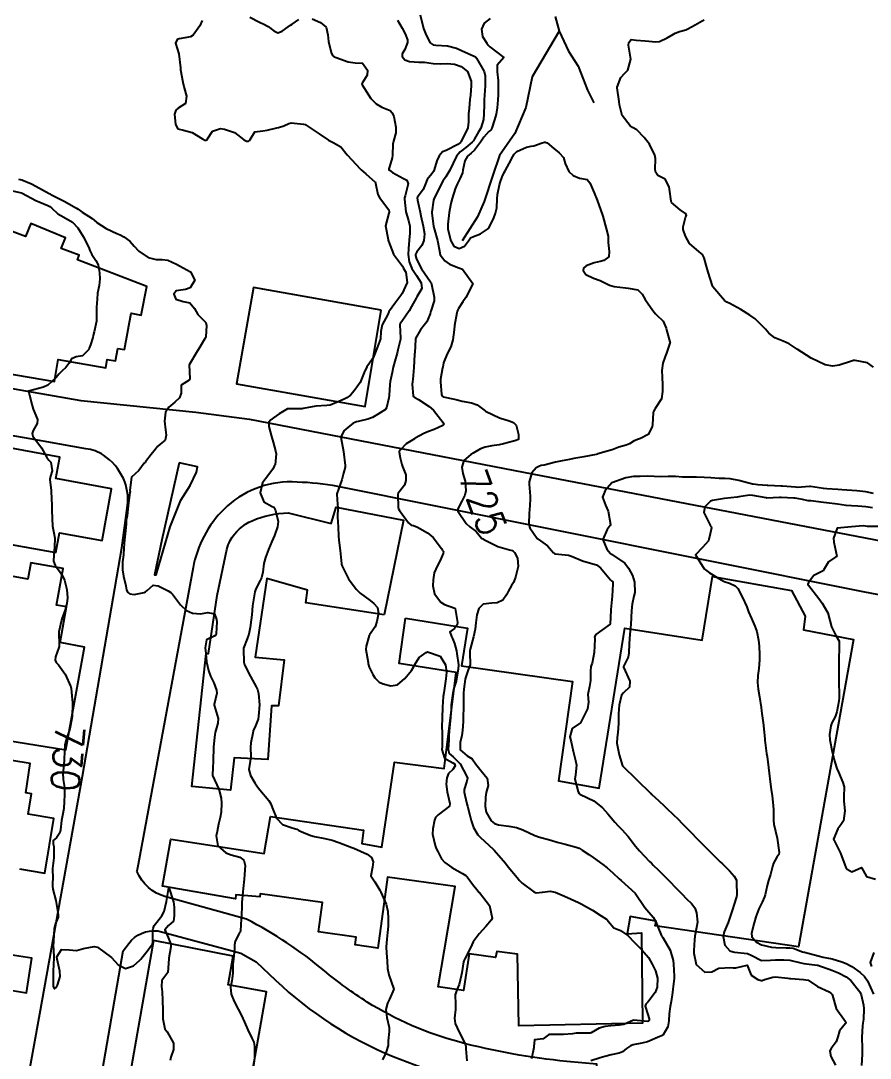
# Model space of a CAD drawing. Header units: metres. Extents: x 307586 to 320046, y 7427249 to 7434250.
# Drawn here: x 311264.2 to 311384.5, y 7432142.7 to 7432289.6 of the extents above; entities that cross this region are included whole.
import ezdxf
from ezdxf.enums import TextEntityAlignment as Align

# ---------------------------------------------------------------- set-up
doc = ezdxf.new("R2010")
doc.units = ezdxf.units.M
doc.header["$MEASUREMENT"] = 0
for name, color, linetype in [('Area Verde e Lazer', 45, 'Continuous'), ('Cotas', 45, 'Continuous'), ('Curvas de Nivel 1m', 11, 'Continuous'), ('Curvas de Nivel 5m', 15, 'Continuous'), ('Edificações', 30, 'Continuous'), ('Hidrografia', 140, 'Continuous'), ('Vias Primárias', 230, 'Continuous'), ('Vias Secundárias', 230, 'Continuous')]:
    doc.layers.add(name, color=color, linetype=linetype)
doc.styles.add('Style-STANDARD', font='STANDARD.shx')

msp = doc.modelspace()

# ---------------------------------------------------------------- linework, layer by layer
at = {"layer": 'Area Verde e Lazer'}
msp.add_lwpolyline([(311315.25, 7432248.62), (311297.19, 7432251.79), (311294.81, 7432238.16), (311313.02, 7432234.97)], close=True, dxfattribs=at)
at = {"layer": 'Curvas de Nivel 1m', "flags": 128}
for points, elevation in [([(311289.92, 7432289.62), (311289.6, 7432288.86), (311288.66, 7432287.51), (311288.26, 7432287.27), (311286.65, 7432287.02), (311286.39, 7432286.89), (311286.14, 7432286.39), (311286.63, 7432284.89), (311286.84, 7432282.89), (311286.87, 7432282.61), (311287.18, 7432280.88), (311287.39, 7432280.06), (311287.71, 7432278.88), (311287.57, 7432277.85), (311286.54, 7432277.18), (311286.19, 7432276.9), (311285.99, 7432276.36), (311286.13, 7432274.9), (311286.5, 7432274.25), (311287.3, 7432274.08), (311288.5, 7432273.74), (311289.96, 7432272.85), (311290.29, 7432272.65), (311290.48, 7432272.65), (311290.6, 7432272.72), (311290.7, 7432272.84), (311291.39, 7432273.94), (311292.51, 7432274.31), (311293.07, 7432274.24), (311294.5, 7432273.73), (311295.78, 7432272.78), (311296.21, 7432272.5), (311296.48, 7432272.53), (311296.62, 7432272.63), (311296.71, 7432272.77), (311297.4, 7432273.86), (311298.5, 7432273.99), (311299.15, 7432274.09), (311300.51, 7432274.43), (311300.75, 7432274.47), (311301.48, 7432274.71), (311302.2, 7432275.02), (311302.52, 7432275.1), (311304.28, 7432274.92), (311304.52, 7432274.9), (311304.64, 7432274.8), (311304.79, 7432274.68), (311306.5, 7432273.54), (311307.79, 7432272.64), (311308.48, 7432272.31), (311309.58, 7432271.72), (311310.46, 7432270.6), (311312.32, 7432268.58), (311312.43, 7432268.46), (311313.12, 7432267.88), (311314.41, 7432266.73), (311314.46, 7432266.61), (311314.47, 7432266.56), (311314.81, 7432264.97), (311315.04, 7432264.55), (311316.37, 7432262.82), (311316.42, 7432262.53), (311316.41, 7432262.48), (311316.36, 7432262.35), (311315.89, 7432260.54), (311316.24, 7432258.61), (311316.27, 7432258.53), (311316.28, 7432258.49), (311316.31, 7432258.37), (311317.02, 7432256.52), (311318.28, 7432254.85), (311318.39, 7432254.62), (311318.45, 7432254.51), (311318.77, 7432253.99), (311318.95, 7432252.5), (311318.23, 7432250.97), (311318.04, 7432250.7), (311317.9, 7432250.51), (311317.18, 7432249.55), (311316.46, 7432248.53), (311316.37, 7432248.35), (311316.19, 7432247.99), (311315.4, 7432246.54), (311315.21, 7432245.59), (311315.17, 7432244.54), (311314.91, 7432243.78), (311314.44, 7432242.56), (311314.12, 7432241.84), (311313.6, 7432241.08), (311313.26, 7432240.57), (311312.87, 7432239.8), (311312.39, 7432238.58), (311312.29, 7432238.36), (311312.07, 7432238.05), (311311.44, 7432237.2), (311310.93, 7432236.59), (311310.43, 7432236.21), (311310.05, 7432236.02), (311308.95, 7432235.53), (311308.04, 7432235.16), (311307.58, 7432235.09), (311306.04, 7432235), (311304.21, 7432234.68), (311304.07, 7432234.64), (311304.03, 7432234.64), (311302.1, 7432234.64), (311302.03, 7432234.62), (311300.82, 7432233.91), (311300.01, 7432233.36), (311299.64, 7432233.09), (311299.37, 7432232.73), (311299.38, 7432232.12), (311299.75, 7432230.72), (311299.97, 7432229.9), (311300.32, 7432228.72), (311300.4, 7432228.26), (311300.24, 7432226.72), (311300.14, 7432226.51), (311299.93, 7432226.09), (311298.89, 7432224.74), (311298.46, 7432224.19), (311298.12, 7432222.75), (311298.64, 7432221.5), (311299.86, 7432220.82), (311300.07, 7432220.72), (311300.31, 7432220.26), (311300.67, 7432218.71), (311300.61, 7432217.92), (311300.17, 7432216.72), (311299.8, 7432215.88), (311299.34, 7432214.73), (311298.91, 7432213.6), (311298.67, 7432212.74), (311298.52, 7432211.51), (311298.33, 7432210.74), (311298.14, 7432210.34), (311297.73, 7432209.56), (311297.46, 7432209.01), (311297.38, 7432208.75), (311297.14, 7432207.31), (311297.07, 7432206.76), (311296.95, 7432205.49), (311296.88, 7432204.76), (311296.74, 7432203.68), (311296.54, 7432202.76), (311296.31, 7432202.09), (311295.8, 7432200.77), (311295.78, 7432200.61), (311295.84, 7432198.77), (311295.94, 7432198.41), (311296.79, 7432196.76), (311297.56, 7432195.28), (311297.74, 7432194.93), (311297.82, 7432194.75), (311297.92, 7432194.37), (311298.06, 7432192.74), (311297.92, 7432191.15), (311297.85, 7432190.74), (311297.78, 7432190.47), (311297.49, 7432189.8), (311297.17, 7432189.06), (311297.09, 7432188.75), (311296.83, 7432187.39), (311296.78, 7432186.76), (311296.82, 7432185.38), (311296.73, 7432184.76), (311296.55, 7432183.62), (311296.77, 7432182.76), (311297.39, 7432181.71), (311297.78, 7432181.14), (311298.07, 7432180.74), (311299.36, 7432179.22), (311299.67, 7432178.72), (311299.86, 7432178.2), (311300.46, 7432176.71), (311301.32, 7432175.82), (311302.66, 7432175.35), (311303.32, 7432175.13), (311303.62, 7432174.98), (311304.27, 7432174.67), (311305.31, 7432174.27), (311305.83, 7432174.12), (311307.3, 7432173.84), (311308.31, 7432173.6), (311309.29, 7432173.28), (311311.11, 7432172.58), (311311.28, 7432172.5), (311311.41, 7432172.45), (311313.27, 7432171.63), (311313.88, 7432171.16), (311314.12, 7432170.55), (311314.02, 7432169.78), (311313.81, 7432168.55), (311314.36, 7432167.68), (311315.07, 7432166.53), (311315.11, 7432166.43), (311315.21, 7432166.24), (311315.98, 7432164.52), (311316.2, 7432163.5), (311316.28, 7432162.52), (311316.24, 7432161.43), (311316.15, 7432160.52), (311316.05, 7432159.6), (311315.98, 7432158.52), (311316.03, 7432157.6), (311316.11, 7432156.52), (311316.18, 7432155.42), (311316.36, 7432154.52), (311317.04, 7432152.51), (311316.46, 7432151.09), (311316.17, 7432150.52), (311315.92, 7432149.61), (311316.09, 7432148.52), (311316.39, 7432147.1), (311316.38, 7432146.52), (311316.26, 7432145.22), (311316.25, 7432144.52), (311315.95, 7432143.51), (311315.44, 7432142.52)], 728), ([(311296.69, 7432290.05), (311298.06, 7432289.38), (311298.68, 7432289.06), (311299.27, 7432288.74), (311300.08, 7432288.15), (311300.66, 7432287.87), (311301.27, 7432288.11), (311302.11, 7432288.71), (311302.45, 7432288.93), (311302.68, 7432289.09), (311303.63, 7432289.75)], 727), ([(311305.52, 7432289.84), (311306.68, 7432289.3), (311307.47, 7432288.64), (311307.73, 7432287.57), (311307.81, 7432286.64), (311308.18, 7432285.09), (311308.38, 7432284.63), (311308.63, 7432284.45), (311308.91, 7432284.35), (311310.62, 7432283.73), (311311.6, 7432283.61), (311312.62, 7432283.54), (311313.35, 7432282.57), (311313.29, 7432281.87), (311312.58, 7432280.74), (311312.52, 7432280.64), (311312.53, 7432280.58), (311312.58, 7432280.48), (311313.79, 7432278.57), (311314.55, 7432277.81), (311315.34, 7432277.35), (311316.54, 7432276.84), (311316.84, 7432276.53), (311317.06, 7432275.99), (311317.35, 7432274.52), (311317.33, 7432273.69), (311317.02, 7432272.52), (311316.92, 7432272.08), (311316.85, 7432270.53), (311316.82, 7432270.16), (311316.44, 7432268.89), (311316.35, 7432268.62), (311316.34, 7432268.53), (311316.37, 7432268.47), (311316.43, 7432268.4), (311316.85, 7432268.11), (311318.42, 7432267.23), (311318.92, 7432267), (311319.07, 7432266.5), (311318.67, 7432264.78), (311318.59, 7432264.51), (311318.56, 7432264.33), (311318.76, 7432262.5), (311319.13, 7432261.28), (311319.34, 7432260.5), (311319.32, 7432259.5), (311319.25, 7432258.5), (311319.15, 7432257.34), (311319.09, 7432256.5), (311319.24, 7432255.45), (311319.62, 7432254.49), (311320.26, 7432253.51), (311320.94, 7432252.47), (311321.04, 7432251.67), (311320.34, 7432250.48), (311320.29, 7432250.41), (311320.22, 7432250.3), (311319.56, 7432249.13), (311319.21, 7432248.49), (311318.18, 7432247.02), (311317.96, 7432246.73), (311317.89, 7432246.51), (311318.02, 7432244.64), (311318.01, 7432244.51), (311317.65, 7432243), (311317.53, 7432242.52), (311317.22, 7432241.41), (311316.99, 7432240.52), (311316.82, 7432239.79), (311316.56, 7432238.53), (311316.49, 7432238.1), (311316.39, 7432236.53), (311316.37, 7432236.21), (311316.04, 7432234.77), (311315.88, 7432234.53), (311314.75, 7432233.82), (311314.02, 7432233.43), (311313.39, 7432233.19), (311312.01, 7432232.86), (311311.78, 7432232.81), (311311.31, 7432232.59), (311310.57, 7432232.02), (311309.99, 7432231.51), (311309.54, 7432230.61), (311309.95, 7432228.6), (311310.18, 7432226.6), (311310.16, 7432226.37), (311309.92, 7432225.55), (311309.68, 7432224.6), (311309.24, 7432223.26), (311309, 7432222.61), (311309.03, 7432221.76), (311309.12, 7432220.61), (311309.11, 7432219.34), (311309.13, 7432218.61), (311309.18, 7432217.96), (311309.22, 7432216.61), (311309.27, 7432216.07), (311309.48, 7432214.6), (311309.65, 7432212.72), (311309.67, 7432212.6), (311309.7, 7432212.53), (311309.76, 7432212.37), (311310.64, 7432210.59), (311311.72, 7432209.14), (311312.31, 7432208.57), (311313.7, 7432207.51), (311314.23, 7432207.08), (311314.74, 7432206.54), (311314.89, 7432205.74), (311314.65, 7432204.55), (311314.42, 7432203.79), (311313.64, 7432202.64), (311313.6, 7432202.6), (311313.58, 7432202.56), (311313.13, 7432201.06), (311313.11, 7432200.57), (311313.41, 7432198.75), (311313.45, 7432198.56), (311313.59, 7432198.06), (311314.07, 7432197.04), (311314.39, 7432196.55), (311314.98, 7432195.95), (311315.56, 7432195.7), (311316.62, 7432195.46), (311317.56, 7432195.6), (311318.61, 7432196.49), (311319.58, 7432197.62), (311319.9, 7432198.17), (311320.02, 7432198.48), (311320.63, 7432199.45), (311321.62, 7432200.17), (311321.85, 7432200.23), (311323.61, 7432199.63), (311324.37, 7432198.43), (311324.52, 7432197.37), (311324.44, 7432196.43), (311324.25, 7432195.12), (311324.12, 7432194.43), (311324.05, 7432193.93), (311323.94, 7432192.43), (311323.92, 7432190.84), (311323.89, 7432190.43), (311323.88, 7432190.05), (311323.89, 7432188.43), (311323.89, 7432186.87), (311323.88, 7432186.43), (311324.24, 7432185.22), (311325.43, 7432184.56), (311325.63, 7432184.41), (311325.74, 7432184.1), (311325.42, 7432183.62), (311324.8, 7432183.03), (311324.57, 7432182.42), (311324.48, 7432181.51), (311324.63, 7432180.42), (311325.01, 7432178.77), (311324.94, 7432178.42), (311323.34, 7432177.2), (311322.96, 7432176.82), (311322.82, 7432176.45), (311322.59, 7432175.18), (311322.55, 7432174.45), (311322.91, 7432172.82), (311323.06, 7432172.44), (311323.28, 7432171.98), (311323.81, 7432170.97), (311324.27, 7432170.42), (311325.25, 7432169.71), (311326.78, 7432168.86), (311327.24, 7432168.61), (311327.46, 7432168.39), (311328.21, 7432167.36), (311329, 7432166.36), (311329.11, 7432166.26), (311329.21, 7432166.17), (311330.61, 7432164.35), (311330.97, 7432162.54), (311330.88, 7432162.34), (311330.1, 7432161.4), (311329.14, 7432160.36), (311328.3, 7432159.19), (311327.9, 7432158.38), (311327.1, 7432156.81), (311326.96, 7432156.52), (311326.93, 7432156.39), (311326.67, 7432154.8), (311326.61, 7432154.39), (311326.3, 7432153.15), (311325.97, 7432152.4), (311325.75, 7432151.69), (311325.78, 7432150.4), (311325.8, 7432149.62), (311325.63, 7432148.4), (311325.74, 7432147.65), (311326.32, 7432146.4), (311326.96, 7432145.15), (311327.19, 7432144.62), (311327.25, 7432144.39), (311327.27, 7432144.06), (311327.41, 7432142.38)], 727), ([(311317.56, 7432289.65), (311318.25, 7432288.51), (311318.67, 7432287.73), (311318.99, 7432286.84), (311318.99, 7432286.5), (311318.64, 7432285.5), (311318.26, 7432284.89), (311318.24, 7432284.51), (311318.63, 7432284.05), (311319.3, 7432283.82), (311320.62, 7432283.72), (311321.42, 7432283.68), (311322.62, 7432283.52), (311323.62, 7432283.45), (311324.62, 7432283.5), (311325.63, 7432283.41), (311326.61, 7432283.07), (311327.51, 7432282.4), (311327.99, 7432281), (311328.02, 7432280.4), (311327.92, 7432279.04), (311327.83, 7432278.4), (311327.73, 7432277.21), (311327.63, 7432276.4), (311327.64, 7432275.28), (311327.55, 7432274.4), (311327.21, 7432273.69), (311326.55, 7432272.41), (311326.52, 7432272.37), (311326.48, 7432272.34), (311326.11, 7432272.05), (311324.47, 7432271.18), (311323.93, 7432270.99), (311323.49, 7432270.45), (311323.17, 7432269.74), (311322.78, 7432268.46), (311322.67, 7432268.22), (311322.43, 7432267.91), (311321.79, 7432267.1), (311321.55, 7432266.47), (311321.2, 7432265.68), (311320.39, 7432264.61), (311320.35, 7432264.48), (311320.39, 7432264.15), (311320.77, 7432262.48), (311320.89, 7432261.94), (311321.22, 7432260.47), (311321.39, 7432259.41), (311321.33, 7432258.47), (311321.01, 7432257.77), (311320.3, 7432256.85), (311320.13, 7432256.48), (311320.14, 7432256.33), (311320.29, 7432255.81), (311320.96, 7432254.47), (311322.24, 7432252.6), (311322.34, 7432252.46), (311322.4, 7432252.3), (311322.78, 7432250.45), (311322.75, 7432249.92), (311322.28, 7432248.46), (311322.26, 7432248.39), (311322.19, 7432248.08), (311321.71, 7432246.93), (311321.35, 7432246.47), (311320.82, 7432245.82), (311320.15, 7432244.61), (311320.14, 7432244.48), (311320.03, 7432242.57), (311320.01, 7432242.48), (311319.98, 7432242.34), (311319.91, 7432240.48), (311319.75, 7432238.81), (311319.69, 7432238.49), (311319.66, 7432238.08), (311319.8, 7432236.48), (311319.91, 7432236.34), (311320.05, 7432236.25), (311320.57, 7432235.95), (311322.04, 7432234.98), (311322.68, 7432234.45), (311324.01, 7432232.73), (311324.13, 7432232.44), (311324, 7432232.3), (311322.75, 7432231.7), (311321.99, 7432231.41), (311321.33, 7432231.13), (311320.08, 7432230.48), (311320.02, 7432230.44), (311319.98, 7432230.41), (311318.8, 7432229.67), (311317.96, 7432228.78), (311317.84, 7432228.62), (311317.81, 7432228.51), (311317.94, 7432227.7), (311318.19, 7432226.76), (311318.3, 7432226.5), (311318.75, 7432225.32), (311318.77, 7432224.5), (311318.56, 7432223.84), (311317.89, 7432222.99), (311317.68, 7432222.72), (311317.63, 7432222.51), (311317.69, 7432220.68), (311317.72, 7432220.51), (311317.86, 7432220.25), (311319.16, 7432218.49), (311319.51, 7432218.16), (311319.83, 7432218.11), (311320.39, 7432217.91), (311321.82, 7432217.08), (311322.62, 7432216.45), (311323.8, 7432214.86), (311323.97, 7432214.61), (311324.07, 7432214.44), (311324.06, 7432214.17), (311323.78, 7432213.52), (311323.43, 7432212.78), (311323.24, 7432212.45), (311322.77, 7432211.43), (311322.63, 7432210.45), (311322.6, 7432209.59), (311322.8, 7432208.45), (311323.7, 7432207.29), (311324.23, 7432206.96), (311325.69, 7432206.45), (311325.72, 7432206.41), (311325.73, 7432206.37), (311326.06, 7432204.41), (311326.02, 7432204.05), (311325.66, 7432203.57), (311325.01, 7432203.06), (311325.22, 7432202.42), (311325.36, 7432202.13), (311325.63, 7432201.45), (311325.92, 7432200.41), (311326, 7432200.03), (311326.22, 7432198.4), (311326.19, 7432197.8), (311325.93, 7432196.41), (311325.87, 7432196.11), (311325.56, 7432195.09), (311325.4, 7432194.41), (311325.19, 7432192.75), (311325.17, 7432192.42), (311325.16, 7432192.05), (311325.05, 7432190.42), (311324.9, 7432189), (311324.87, 7432188.42), (311324.85, 7432187.8), (311324.73, 7432186.42), (311324.88, 7432185.85), (311325.44, 7432185.39), (311326.44, 7432184.4), (311327.41, 7432182.63), (311327.48, 7432182.39), (311327.4, 7432181.95), (311327.02, 7432180.76), (311327.03, 7432180.39), (311327.36, 7432178.93), (311327.5, 7432178.39), (311327.88, 7432176.93), (311328, 7432176.38), (311328.32, 7432175.37), (311328.96, 7432174.37), (311329.31, 7432173.99), (311331.14, 7432172.34), (311331.28, 7432172.2), (311332.85, 7432170.32), (311333.26, 7432169.84), (311334.5, 7432168.3), (311334.83, 7432167.9), (311335.23, 7432167.51), (311336.89, 7432166.27), (311337.21, 7432166.14), (311338.11, 7432166.26), (311339.21, 7432166.38), (311339.89, 7432166.23), (311341.21, 7432165.67), (311342.16, 7432165.25), (311343.2, 7432164.79), (311343.6, 7432164.59), (311344.32, 7432164.18), (311345.19, 7432163.68), (311346.43, 7432162.9), (311347.17, 7432162.4), (311347.3, 7432162.29), (311347.4, 7432162.15), (311348.19, 7432161.17), (311349.15, 7432160.79), (311350.21, 7432160.11), (311351.13, 7432159.13), (311352.17, 7432158.09), (311353.11, 7432156.97), (311353.64, 7432156.07), (311354.12, 7432155.1), (311354.39, 7432154.06), (311354.33, 7432152.79), (311354.07, 7432152.06), (311353.03, 7432150.66), (311352.73, 7432150.38), (311352.66, 7432150.08), (311353.01, 7432148.91), (311353.22, 7432148.3), (311353.21, 7432148.08), (311353.12, 7432147.96), (311353, 7432147.91), (311351, 7432148.1), (311349.6, 7432147.51), (311348.99, 7432147.4), (311347.8, 7432147.33), (311346.99, 7432147.23), (311346.14, 7432147.01), (311344.98, 7432146.33), (311344.86, 7432146.29), (311342.97, 7432146.3), (311342.89, 7432146.29), (311342.34, 7432146.21), (311341.1, 7432146.09), (311340.97, 7432146.08), (311339.12, 7432146.09), (311338.97, 7432146.04), (311338.2, 7432145.49), (311336.96, 7432145.33), (311336.88, 7432144.34), (311336.87, 7432144.27), (311336.57, 7432142.64)], 726), ([(311330.7, 7432289.89), (311329.83, 7432289.23), (311329.46, 7432288.38), (311329.63, 7432287.35), (311330.21, 7432286.37), (311330.41, 7432286.12), (311330.65, 7432285.87), (311332.63, 7432284.34), (311331.68, 7432283.29), (311331.7, 7432282.35), (311331.82, 7432281.12), (311331.83, 7432280.35), (311331.82, 7432279.09), (311331.77, 7432278.35), (311331.67, 7432277.22), (311331.55, 7432276.35), (311331.33, 7432275.55), (311330.93, 7432274.36), (311330.77, 7432274.09), (311330.51, 7432273.87), (311329.78, 7432273.09), (311329.31, 7432272.38), (311328.47, 7432271.26), (311328.03, 7432270.84), (311327.51, 7432270.4), (311327.11, 7432269.75), (311326.85, 7432268.41), (311326.78, 7432268.05), (311326.42, 7432267.18), (311326.03, 7432266.42), (311325.75, 7432265.76), (311325.3, 7432264.43), (311325.11, 7432263.7), (311324.88, 7432262.43), (311324.7, 7432260.78), (311324.69, 7432260.43), (311324.72, 7432260.05), (311325.14, 7432258.43), (311325.56, 7432257.68), (311326.3, 7432257.35), (311327.06, 7432257.64), (311327.61, 7432258.4), (311327.9, 7432258.82), (311328.32, 7432259.02), (311329.31, 7432259.4), (311330.34, 7432260.08), (311330.49, 7432260.21), (311330.58, 7432260.36), (311331.17, 7432261.54), (311331.47, 7432262.35), (311331.63, 7432263.1), (311331.71, 7432264.35), (311331.75, 7432264.99), (311332.02, 7432266.34), (311332.11, 7432266.65), (311332.42, 7432267.48), (311332.69, 7432268.08), (311332.82, 7432268.34), (311333.41, 7432269.37), (311333.91, 7432270.33), (311334.11, 7432270.68), (311334.47, 7432271.05), (311335.86, 7432271.68), (311336.48, 7432271.81), (311336.9, 7432271.86), (311338.05, 7432272.27), (311338.37, 7432272.38), (311338.48, 7432272.38), (311338.77, 7432272.27), (311339.71, 7432271.49), (311340.47, 7432270.87), (311341.1, 7432270.23), (311341.33, 7432269.35), (311341.84, 7432268.23), (311342.43, 7432267.64), (311343.35, 7432267.28), (311344.42, 7432267.11), (311344.83, 7432266.61), (311345.01, 7432266.19), (311345.43, 7432265.21), (311345.86, 7432264.18), (311346.37, 7432262.72), (311346.55, 7432262.17), (311346.63, 7432261.89), (311347.14, 7432260.16), (311347.4, 7432259.08), (311347.41, 7432258.16), (311347.55, 7432256.91), (311347.48, 7432256.16), (311346.81, 7432255.64), (311346.29, 7432255.49), (311345.42, 7432255.32), (311344.28, 7432254.9), (311343.92, 7432254.56), (311343.88, 7432254.2), (311344.26, 7432253.64), (311345.31, 7432253.14), (311346.25, 7432252.81), (311347.6, 7432252.16), (311348.24, 7432251.97), (311349.87, 7432251.77), (311350.24, 7432251.74), (311351.6, 7432251.47), (311352.23, 7432250.85), (311352.66, 7432250.1), (311353.74, 7432248.54), (311354.12, 7432248.08), (311354.19, 7432248.01), (311355.18, 7432247.06), (311355.62, 7432246.06), (311355.72, 7432245.61), (311356.15, 7432244.14), (311356.18, 7432244.05), (311356.18, 7432244.02), (311356.15, 7432243.93), (311355.64, 7432242.54), (311355.46, 7432242.06), (311355.14, 7432241.09), (311355, 7432240.07), (311355.05, 7432239.1), (311355.08, 7432238.06), (311355.09, 7432237.1), (311354.97, 7432236.07), (311354.04, 7432234.7), (311353.83, 7432234.28), (311353.79, 7432234.08), (311353.69, 7432232.4), (311353.65, 7432232.08), (311353.05, 7432231.03), (311351.99, 7432230.45), (311351.72, 7432230.37), (311351.08, 7432230.11), (311350.4, 7432229.69), (311349.97, 7432229.51), (311348.9, 7432229.21), (311347.96, 7432228.85), (311347.44, 7432228.68), (311345.95, 7432228.26), (311345.89, 7432228.23), (311345.69, 7432228.17), (311343.95, 7432227.86), (311342.56, 7432227.6), (311341.95, 7432227.49), (311340.87, 7432227.3), (311339.94, 7432227.08), (311338.35, 7432226.68), (311337.94, 7432226.6), (311337.68, 7432226.53), (311337.22, 7432226.28), (311336.62, 7432225.59), (311336.21, 7432224.29), (311336.2, 7432223.99), (311336.36, 7432222.29), (311336.38, 7432221.79), (311336.29, 7432220.29), (311336.24, 7432219.9), (311336.18, 7432218.29), (311336.31, 7432217.81), (311337.34, 7432216.27), (311337.81, 7432215.96), (311338.8, 7432215.25), (311339.68, 7432214.24), (311339.79, 7432214.17), (311339.89, 7432214.14), (311341.79, 7432213.93), (311342.21, 7432213.79), (311343.78, 7432213.12), (311345.23, 7432212.72), (311345.77, 7432212.54), (311346.31, 7432212.16), (311347.75, 7432210.43), (311347.89, 7432210.3), (311348.05, 7432210.15), (311348.07, 7432209.81), (311347.97, 7432208.15), (311347.79, 7432206.24), (311347.78, 7432206.15), (311347.67, 7432204.15), (311346.49, 7432203.33), (311345.65, 7432202.71), (311345.45, 7432202.37), (311345.5, 7432202.17), (311345.52, 7432202.05), (311345.41, 7432200.17), (311345.12, 7432198.66), (311344.96, 7432198.18), (311344.91, 7432197.5), (311344.92, 7432196.18), (311344.74, 7432195.36), (311344.53, 7432194.19), (311344.61, 7432193.11), (311344.48, 7432192.19), (311343.5, 7432190.2), (311342.31, 7432189.39), (311342, 7432188.21), (311342.16, 7432187.52), (311342.45, 7432186.21), (311342.76, 7432184.89), (311342.9, 7432184.21), (311342.77, 7432182.85), (311342.68, 7432182.21), (311343.15, 7432180.44), (311343.28, 7432180.2), (311343.38, 7432180.13), (311343.5, 7432180.08), (311345.37, 7432179.14), (311346.58, 7432178.16), (311347.35, 7432177.33), (311348.33, 7432176.13), (311348.81, 7432175.61), (311349.32, 7432175.11), (311350.24, 7432174.11), (311351.29, 7432172.74), (311351.84, 7432172.09), (311353.27, 7432170.58), (311353.52, 7432170.33), (311353.77, 7432170.07), (311354.53, 7432169.34), (311355.25, 7432168.63), (311355.83, 7432168.04), (311357.22, 7432166.63), (311357.81, 7432166.02), (311358.51, 7432165.31), (311359.2, 7432164.61), (311359.65, 7432164), (311359.89, 7432163.29), (311360.06, 7432161.99), (311359.9, 7432161.25), (311359.65, 7432159.99), (311359.63, 7432159.51), (311359.54, 7432158), (311359.52, 7432157.6), (311359.85, 7432155.99), (311361.08, 7432154.93), (311362.08, 7432154.98), (311363.09, 7432155.47), (311364.74, 7432155.59), (311365.09, 7432155.54), (311365.47, 7432155.54), (311367.09, 7432155.91), (311367.67, 7432154.49), (311368.59, 7432153.89), (311369.07, 7432153.73), (311369.22, 7432153.73), (311369.54, 7432153.88), (311370.72, 7432154.22), (311371.08, 7432154.26), (311372.86, 7432154.06), (311373.07, 7432154.03), (311373.25, 7432154.01), (311375.07, 7432153.87), (311375.72, 7432153.8), (311377.06, 7432152.87), (311378.67, 7432152.15), (311379.04, 7432151.83), (311379.11, 7432151.76), (311379.18, 7432151.62), (311379.69, 7432149.75), (311381.01, 7432147.95), (311381.05, 7432147.74), (311381.05, 7432147.69), (311381, 7432147.63), (311380.14, 7432146.6), (311379.9, 7432145.75), (311379.68, 7432145.04), (311378.96, 7432144.1), (311378.76, 7432143.76), (311378.94, 7432142.97), (311379.6, 7432141.75)], 724), ([(311384.96, 7432240.55), (311384.12, 7432241.17), (311382.37, 7432241.48), (311382.12, 7432241.46), (311381.73, 7432241.36), (311380.11, 7432240.81), (311379.22, 7432240.67), (311378.11, 7432240.85), (311376.12, 7432241.81), (311374.14, 7432243.1), (311373.02, 7432243.85), (311372.16, 7432244.24), (311370.98, 7432244.69), (311370.17, 7432245.33), (311369.67, 7432245.9), (311368.19, 7432247.37), (311367.48, 7432247.92), (311366.2, 7432248.68), (311364.64, 7432249.53), (311364.22, 7432249.74), (311363.88, 7432249.96), (311362.24, 7432251.89), (311362.21, 7432251.95), (311362.2, 7432251.98), (311362.15, 7432252.07), (311361.56, 7432253.99), (311361.26, 7432254.97), (311360.99, 7432256), (311360.77, 7432256.48), (311360.3, 7432256.85), (311358.92, 7432258.02), (311358.33, 7432259.06), (311358.04, 7432260.03), (311358, 7432260.38), (311358.36, 7432261.71), (311358.46, 7432261.93), (311358.48, 7432262.03), (311358.37, 7432262.28), (311357.59, 7432262.82), (311356.39, 7432263.84), (311356.3, 7432264.05), (311356.09, 7432265.74), (311356.04, 7432266.06), (311355.49, 7432267.13), (311354.43, 7432267.64), (311354.13, 7432268.08), (311354.07, 7432268.45), (311354.09, 7432270.08), (311354, 7432270.55), (311353.26, 7432272.09), (311352.5, 7432273.05), (311351.44, 7432274.12), (311350.86, 7432274.47), (311350.52, 7432274.7), (311349.39, 7432276.14), (311349.02, 7432277.67), (311348.98, 7432278.15), (311348.66, 7432280.07), (311348.66, 7432280.15), (311349.2, 7432281.54), (311349.78, 7432282.14), (311350.18, 7432282.56), (311350.63, 7432284.13), (311350.3, 7432286.13), (311350.31, 7432286.48), (311350.66, 7432286.89), (311351.36, 7432286.82), (311352.66, 7432286.73), (311354.15, 7432286.59), (311354.66, 7432286.64), (311355.76, 7432287.16), (311356.67, 7432287.67), (311356.91, 7432287.81), (311357.5, 7432288.04), (311358.41, 7432288.3), (311358.68, 7432288.4), (311359.71, 7432288.99), (311360.7, 7432289.55), (311361.01, 7432289.69)], 724), ([(311263.93, 7432267.16), (311264.41, 7432267.03), (311265.76, 7432266.49), (311266.4, 7432266.14), (311268.27, 7432265.11), (311268.39, 7432265.05), (311268.51, 7432264.99), (311270.38, 7432264.04), (311272.12, 7432263.06), (311272.36, 7432262.9), (311272.93, 7432262.48), (311274.35, 7432261.56), (311274.65, 7432261.34), (311275, 7432261.03), (311276.33, 7432260.18), (311277.85, 7432259.47), (311278.32, 7432259.26), (311278.82, 7432258.98), (311279.68, 7432258.35), (311280.3, 7432257.67), (311280.94, 7432256.95), (311282.28, 7432256.06), (311283.42, 7432255.79), (311284.28, 7432255.77), (311285.05, 7432255.68), (311286.28, 7432255.12), (311286.74, 7432254.89), (311288.26, 7432254.05), (311288.91, 7432252.86), (311288.23, 7432251.76), (311287.56, 7432251.54), (311286.23, 7432251.33), (311285.9, 7432250.89), (311286.21, 7432250.17), (311287.25, 7432249.84), (311288.2, 7432249.62), (311288.86, 7432248.86), (311289.33, 7432248), (311290.18, 7432247.14), (311290.45, 7432246.84), (311290.55, 7432246.45), (311290.43, 7432244.84), (311290.37, 7432244.62), (311290.14, 7432244.26), (311289.6, 7432243.38), (311289.28, 7432242.85), (311288.1, 7432240.87), (311288.18, 7432238.87), (311288.07, 7432238.69), (311286.97, 7432237.98), (311286.96, 7432236.88), (311286.71, 7432236.22), (311286.04, 7432235.59), (311285.21, 7432234.9), (311284.74, 7432234.19), (311284.59, 7432232.91), (311284.73, 7432231.65), (311284.83, 7432230.91), (311284.69, 7432230.19), (311283.96, 7432229.63), (311283.59, 7432229.29), (311283.3, 7432228.93), (311282.7, 7432228.17), (311281.93, 7432227.14), (311281.84, 7432227.04), (311281.74, 7432226.94), (311280.97, 7432225.91), (311279.91, 7432224.96), (311279.7, 7432223.14), (311279.72, 7432222.96), (311279.71, 7432222.79), (311279.46, 7432220.97), (311279.3, 7432219.51), (311279.19, 7432218.97), (311279.16, 7432218.31), (311279.05, 7432216.97), (311278.91, 7432216.08), (311278.84, 7432214.97), (311278.77, 7432213.98), (311278.65, 7432212.98), (311278.64, 7432211.87), (311278.79, 7432210.97), (311279.1, 7432209.59), (311279.22, 7432208.97), (311279.39, 7432208.64), (311279.71, 7432208.44), (311280.3, 7432208.36), (311281.71, 7432208.65), (311281.92, 7432208.73), (311282.16, 7432208.94), (311282.97, 7432209.68), (311283.72, 7432209.59), (311285.12, 7432208.9), (311285.48, 7432208.66), (311285.71, 7432208.39), (311286.84, 7432206.88), (311287.69, 7432206.11), (311288.56, 7432205.74), (311289.68, 7432205.64), (311290.71, 7432205.8), (311291.68, 7432205.63), (311291.98, 7432204.82), (311292, 7432204.48), (311291.92, 7432202.82), (311291.85, 7432202.61), (311291.64, 7432202.47), (311290.53, 7432201.94), (311290.35, 7432200.83), (311290.44, 7432200), (311290.53, 7432198.83), (311290.82, 7432197.59), (311291.12, 7432196.82), (311291.56, 7432195.87), (311291.97, 7432194.82), (311291.99, 7432194.38), (311291.62, 7432192.82), (311291.63, 7432192.72), (311292.18, 7432190.81), (311292.14, 7432190.17), (311291.77, 7432188.82), (311291.73, 7432188.56), (311291.54, 7432186.82), (311291.54, 7432186.74), (311291.47, 7432184.82), (311291.47, 7432184.78), (311291.42, 7432183.82), (311291.37, 7432182.86), (311291.37, 7432182.82), (311291.4, 7432182.73), (311292.31, 7432180.81), (311292.63, 7432179.55), (311292.67, 7432178.81), (311292.61, 7432177.54), (311292.48, 7432176.81), (311292.26, 7432175.87), (311292.04, 7432174.81), (311291.9, 7432174.22), (311292.14, 7432172.81), (311293.27, 7432171.81), (311294.02, 7432171.54), (311295.27, 7432171.21), (311295.82, 7432170.76), (311296.02, 7432169.99), (311295.94, 7432168.76), (311295.89, 7432168.1), (311295.74, 7432166.76), (311295.68, 7432166.29), (311295.55, 7432164.77), (311295.55, 7432164.41), (311295.49, 7432162.77), (311295.46, 7432162.46), (311295.37, 7432160.77), (311295.32, 7432160.59), (311295.14, 7432160.29), (311294.62, 7432159.28), (311294.52, 7432158.78), (311294.49, 7432158.16), (311294.35, 7432156.78), (311294.29, 7432155.98), (311294.28, 7432154.78), (311294.15, 7432153.69), (311293.94, 7432152.79), (311294.03, 7432151.79), (311294.45, 7432150.78), (311295.01, 7432149.69), (311295.48, 7432148.77), (311295.9, 7432147.84), (311296.39, 7432146.76), (311296.96, 7432145.58), (311297.23, 7432145.02), (311297.29, 7432144.74), (311297.33, 7432144.36), (311297.32, 7432142.74), (311297.08, 7432140.93)], 729), ([(311384.95, 7432222.65), (311383.9, 7432222.88), (311382.59, 7432223.05), (311381.9, 7432223.09), (311380.48, 7432223.19), (311379.9, 7432223.23), (311378.37, 7432223.32), (311377.91, 7432223.36), (311376.07, 7432223.65), (311375.91, 7432223.65), (311374.21, 7432223.53), (311373.91, 7432223.54), (311372.08, 7432223.69), (311371.91, 7432223.7), (311370.02, 7432223.78), (311369.91, 7432223.79), (311368.58, 7432223.9), (311367.91, 7432223.98), (311367.82, 7432224), (311365.92, 7432224.51), (311364.69, 7432224.72), (311363.92, 7432224.76), (311363.1, 7432224.79), (311361.92, 7432224.88), (311360.97, 7432224.94), (311359.92, 7432224.99), (311358.88, 7432224.97), (311357.92, 7432224.98), (311356.92, 7432225.05), (311355.92, 7432225.05), (311354.87, 7432225.02), (311353.92, 7432225.07), (311352.92, 7432225.09), (311351.92, 7432225.06), (311350.99, 7432225.05), (311349.92, 7432224.87), (311347.91, 7432224.15), (311346.96, 7432223.09), (311346.62, 7432222.16), (311347.02, 7432221.01), (311347.39, 7432220.15), (311347.73, 7432218.26), (311347.7, 7432218.15), (311347.24, 7432217.57), (311346.65, 7432216.16), (311347.2, 7432214.76), (311347.72, 7432214.15), (311347.79, 7432214.11), (311347.88, 7432214.06), (311349.77, 7432212.81), (311350.27, 7432212.11), (311350.83, 7432211.03), (311351.14, 7432210.11), (311351.16, 7432208.67), (311351.04, 7432208.11), (311350.8, 7432207.01), (311350.72, 7432206.11), (311350.68, 7432205.11), (311350.59, 7432204.11), (311350.5, 7432203.27), (311350.42, 7432202.11), (311350.39, 7432201.36), (311350.34, 7432200.11), (311350.22, 7432199.51), (311349.59, 7432198.19), (311349.57, 7432198.14), (311349.57, 7432198.12), (311349.58, 7432198.1), (311349.59, 7432198.07), (311350.48, 7432196.11), (311350.43, 7432195.24), (311349.56, 7432194.47), (311349.31, 7432194.12), (311348.94, 7432192.72), (311348.89, 7432192.13), (311348.87, 7432191.49), (311348.87, 7432190.13), (311348.78, 7432188.83), (311348.66, 7432188.13), (311348.65, 7432187.32), (311348.86, 7432186.13), (311348.97, 7432185.65), (311349.43, 7432184.12), (311351.4, 7432182.2), (311351.5, 7432182.1), (311353.38, 7432180.27), (311353.48, 7432180.18), (311353.59, 7432180.08), (311354.52, 7432179.21), (311355.37, 7432178.42), (311355.75, 7432178.05), (311357.34, 7432176.5), (311357.83, 7432176.02), (311358.58, 7432175.26), (311359.32, 7432174.5), (311359.81, 7432173.99), (311361.29, 7432172.49), (311361.81, 7432171.97), (311363.27, 7432170.55), (311363.57, 7432170.26), (311363.86, 7432169.95), (311364.56, 7432169.24), (311365.25, 7432168.48), (311365.55, 7432167.93), (311365.59, 7432167.58), (311365.63, 7432165.93), (311365.57, 7432165.56), (311365.2, 7432164.4), (311365.04, 7432163.93), (311364.58, 7432162.53), (311364.37, 7432161.94), (311363.83, 7432160.63), (311363.67, 7432159.95), (311363.9, 7432158.72), (311364.62, 7432157.94), (311365.12, 7432157.77), (311365.3, 7432157.74), (311367.12, 7432157.57), (311367.72, 7432157.29), (311369.1, 7432156.58), (311370.38, 7432156.59), (311371.1, 7432156.64), (311372.29, 7432156.66), (311373.1, 7432156.6), (311374.69, 7432156.22), (311375.1, 7432156.14), (311376.97, 7432155.92), (311377.09, 7432155.89), (311377.48, 7432155.78), (311378.68, 7432155.36), (311379.09, 7432155.21), (311380, 7432154.83), (311381.08, 7432154.27), (311381.76, 7432153.73), (311383.05, 7432152.14), (311383.24, 7432151.72), (311383.55, 7432150.24), (311383.6, 7432149.71), (311383.54, 7432148.24), (311383.45, 7432147.71), (311383.4, 7432147.31), (311383.32, 7432145.71), (311383.34, 7432144.1), (311383.35, 7432143.71), (311383.36, 7432143.3), (311383.28, 7432141.71)], 723), ([(311384.8, 7432220.63), (311383.87, 7432220.76), (311382.75, 7432220.86), (311381.87, 7432220.9), (311381.1, 7432220.98), (311379.88, 7432221.17), (311378.3, 7432221.36), (311377.88, 7432221.4), (311376.08, 7432221.61), (311375.88, 7432221.62), (311375.71, 7432221.64), (311374.92, 7432221.82), (311373.89, 7432222), (311373.71, 7432222.02), (311371.89, 7432222.09), (311371.66, 7432222.09), (311369.88, 7432222.02), (311369.75, 7432222.03), (311367.89, 7432222.38), (311367.39, 7432222.41), (311365.89, 7432222.19), (311365.66, 7432222.16), (311363.88, 7432221.96), (311362.18, 7432221.68), (311361.88, 7432221.55), (311361.09, 7432220.77), (311360.94, 7432219.99), (311361.84, 7432218.18), (311361.97, 7432217.98), (311362.01, 7432217.8), (311361.82, 7432216.93), (311361.67, 7432216.13), (311361.6, 7432215.98), (311360.77, 7432215.03), (311359.79, 7432214), (311361.01, 7432211.99), (311361.76, 7432211.43), (311363.06, 7432210.65), (311363.75, 7432210.27), (311363.97, 7432210.18), (311364.6, 7432209.95), (311365.38, 7432209.57), (311365.74, 7432209.2), (311366.44, 7432207.92), (311367.01, 7432206.61), (311367.27, 7432205.91), (311367.68, 7432204.99), (311368.18, 7432203.9), (311368.43, 7432203.13), (311368.7, 7432201.89), (311368.79, 7432201.05), (311368.82, 7432199.89), (311368.82, 7432199.1), (311368.74, 7432197.89), (311368.58, 7432196.91), (311368.53, 7432195.9), (311368.64, 7432194.97), (311368.82, 7432193.89), (311369.07, 7432192.35), (311369.13, 7432191.89), (311369.17, 7432191.54), (311369.4, 7432189.88), (311369.41, 7432189.79), (311369.49, 7432188.89), (311369.58, 7432187.88), (311369.59, 7432187.77), (311369.83, 7432185.88), (311369.89, 7432185.43), (311370.1, 7432183.87), (311370.2, 7432183.09), (311370.36, 7432181.87), (311370.5, 7432180.76), (311370.62, 7432179.87), (311370.76, 7432178.48), (311370.79, 7432177.87), (311370.82, 7432176.38), (311370.86, 7432175.86), (311371.31, 7432173.86), (311371.62, 7432171.86), (311371.57, 7432171.57), (311371.28, 7432171.19), (311370.79, 7432170.35), (311370.69, 7432169.87), (311370.4, 7432168.72), (311370.11, 7432167.87), (311369.92, 7432167.19), (311369.63, 7432165.88), (311369.53, 7432165.56), (311369.2, 7432164.83), (311368.75, 7432163.89), (311368.31, 7432162.76), (311368.08, 7432161.9), (311367.69, 7432160.44), (311367.74, 7432159.9), (311368.39, 7432159.15), (311369.13, 7432158.77), (311370.53, 7432158.46), (311371.13, 7432158.4), (311372.61, 7432158.36), (311373.13, 7432158.37), (311373.6, 7432158.31), (311374.91, 7432157.81), (311375.12, 7432157.75), (311375.2, 7432157.73), (311377.11, 7432157.21), (311377.83, 7432157.06), (311379.11, 7432156.8), (311380.46, 7432156.39), (311381.1, 7432156.15), (311381.88, 7432155.73), (311383.08, 7432154.88), (311383.69, 7432154.32), (311384.12, 7432153.7), (311384.95, 7432151.79)], 722), ([(311385.85, 7432218), (311384.13, 7432218), (311383.85, 7432218.04), (311383.5, 7432218.07), (311381.84, 7432217.94), (311379.84, 7432217.77), (311379.28, 7432216.32), (311379.36, 7432215.77), (311379.79, 7432213.77), (311378.59, 7432212.97), (311377.9, 7432211.79), (311377.83, 7432211.72), (311377.76, 7432211.69), (311376.5, 7432211.05), (311375.75, 7432210.08), (311375.66, 7432209.81), (311375.68, 7432209.75), (311375.74, 7432209.67), (311377.21, 7432207.8), (311377.71, 7432207.12), (311378.48, 7432205.78), (311378.77, 7432204.69), (311379.03, 7432203.78), (311379.65, 7432202.56), (311380.1, 7432201.76), (311380.12, 7432200.26), (311380.06, 7432199.76), (311380.07, 7432198.22), (311380.07, 7432197.76), (311380.05, 7432197.31), (311380.07, 7432195.76), (311380.12, 7432194.33), (311380.11, 7432193.76), (311380.06, 7432193.25), (311379.79, 7432191.77), (311379.52, 7432191.04), (311379.08, 7432190.2), (311378.92, 7432189.78), (311378.73, 7432188.54), (311378.8, 7432187.78), (311379.13, 7432186.1), (311379.2, 7432185.77), (311379.44, 7432184.84), (311379.68, 7432184.01), (311379.77, 7432183.76), (311379.99, 7432183.2), (311380.63, 7432181.75), (311380.8, 7432181.15), (311380.76, 7432179.75), (311380.75, 7432179.12), (311380.92, 7432177.74), (311380.74, 7432176.35), (311380.34, 7432175.75), (311379.9, 7432175.18), (311379.31, 7432173.76), (311380.29, 7432171.75), (311380.91, 7432170.1), (311381.03, 7432169.74), (311381.26, 7432169.47), (311381.88, 7432169.11), (311383.26, 7432169.72), (311383.99, 7432168.45), (311385.25, 7432168.1)], 721), ([(311384.99, 7432157.69), (311384.5, 7432156.3), (311384.7, 7432155.7)], 721)]:
    msp.add_lwpolyline(points, dxfattribs=dict(at, elevation=elevation))
at = {"layer": 'Curvas de Nivel 5m', "flags": 128}
for points, elevation in [([(311320.79, 7432290.39), (311321.28, 7432288.47), (311321.62, 7432287.51), (311322.2, 7432286.46), (311322.65, 7432286.16), (311323.01, 7432286.09), (311324.65, 7432286.03), (311325.92, 7432285.69), (311326.64, 7432285.33), (311328.53, 7432284.5), (311328.63, 7432284.45), (311328.66, 7432284.42), (311328.69, 7432284.39), (311328.76, 7432284.26), (311329.84, 7432282.37), (311329.99, 7432281.77), (311329.99, 7432280.37), (311329.89, 7432279.05), (311329.84, 7432278.37), (311329.83, 7432277.65), (311329.82, 7432276.37), (311329.75, 7432275.59), (311329.37, 7432274.38), (311329.07, 7432273.82), (311328.49, 7432272.84), (311328.32, 7432272.56), (311328.16, 7432272.39), (311327.26, 7432271.62), (311326.47, 7432271.02), (311325.92, 7432270.42), (311325.47, 7432269.41), (311325.01, 7432268.43), (311324.42, 7432267.47), (311324.01, 7432266.85), (311323.78, 7432266.45), (311323.33, 7432265.53), (311322.79, 7432264.46), (311322.69, 7432264.16), (311322.44, 7432262.46), (311322.44, 7432262.38), (311322.7, 7432260.46), (311322.8, 7432259.99), (311323.25, 7432258.45), (311323.5, 7432257.25), (311323.62, 7432256.45), (311324.28, 7432255.57), (311324.96, 7432255.11), (311326.27, 7432254.6), (311326.79, 7432254.4), (311328.24, 7432252.39), (311327.59, 7432251.03), (311327.25, 7432250.4), (311326.85, 7432249.77), (311326.2, 7432248.85), (311326.06, 7432248.55), (311326.02, 7432248.41), (311325.99, 7432248.22), (311325.66, 7432246.42), (311325.58, 7432245.83), (311325.42, 7432244.42), (311325.13, 7432243.43), (311324.61, 7432242.43), (311324.11, 7432241.14), (311323.99, 7432240.56), (311323.97, 7432240.44), (311323.69, 7432238.83), (311323.67, 7432238.44), (311323.82, 7432236.68), (311323.9, 7432236.44), (311324.05, 7432236.35), (311325.64, 7432236.01), (311326.05, 7432235.9), (311326.74, 7432235.71), (311328.04, 7432235.47), (311328.86, 7432235.19), (311329.97, 7432234.36), (311330.03, 7432234.31), (311330.15, 7432234.24), (311332.02, 7432233.39), (311333.41, 7432232.93), (311334.01, 7432232.7), (311334.37, 7432232.31), (311334.71, 7432231.03), (311334.72, 7432230.31), (311334.18, 7432230.12), (311333.98, 7432230.07), (311332.6, 7432229.7), (311331.97, 7432229.56), (311330.92, 7432229.4), (311329.97, 7432229.2), (311329.35, 7432228.98), (311328.3, 7432228.38), (311327.95, 7432228.16), (311326.99, 7432227.35), (311326.68, 7432226.4), (311326.84, 7432225.48), (311327.14, 7432224.4), (311327.27, 7432223.02), (311327.13, 7432222.4), (311326.69, 7432221.59), (311326.09, 7432220.41), (311326.11, 7432220.16), (311327.28, 7432218.4), (311327.83, 7432217.96), (311328.71, 7432217.27), (311329.49, 7432216.36), (311329.67, 7432216.22), (311329.81, 7432216.14), (311330.26, 7432215.91), (311331.8, 7432215.17), (311333.44, 7432214.68), (311333.8, 7432214.59), (311333.97, 7432214.5), (311334.16, 7432214.31), (311334.59, 7432213.5), (311334.66, 7432212.31), (311334.27, 7432210.84), (311334.11, 7432210.31), (311333.99, 7432210.07), (311333.73, 7432209.62), (311333.24, 7432208.8), (311333.02, 7432208.33), (311332.49, 7432207.55), (311331.7, 7432207.18), (311330.93, 7432207.12), (311329.7, 7432206.98), (311329.08, 7432206.37), (311328.79, 7432205.48), (311328.68, 7432204.37), (311328.59, 7432203.45), (311328.36, 7432202.38), (311327.85, 7432200.61), (311327.82, 7432200.39), (311327.84, 7432200.17), (311327.85, 7432198.39), (311327.59, 7432197.69), (311327.25, 7432196.72), (311327.18, 7432196.39), (311326.99, 7432194.97), (311326.93, 7432194.4), (311326.92, 7432193.01), (311326.92, 7432192.4), (311326.9, 7432191), (311326.89, 7432190.4), (311326.78, 7432189.11), (311326.67, 7432188.4), (311326.44, 7432187.42), (311326.46, 7432186.4), (311327.44, 7432185.51), (311328.16, 7432185.1), (311328.66, 7432184.37), (311329.42, 7432183.42), (311330.27, 7432182.35), (311330.4, 7432181.34), (311330.15, 7432180.35), (311330.06, 7432179.66), (311329.98, 7432178.35), (311330.11, 7432177.58), (311330.84, 7432176.34), (311331.33, 7432175.96), (311331.9, 7432175.76), (311333.33, 7432175.59), (311334.42, 7432175.4), (311335.32, 7432175.08), (311337.03, 7432174.27), (311337.31, 7432174.14), (311337.52, 7432174.06), (311339.3, 7432173.58), (311340.2, 7432173.33), (311341.3, 7432173.03), (311342.89, 7432172.6), (311343.29, 7432172.45), (311343.73, 7432172.19), (311344.66, 7432171.56), (311345.27, 7432171.15), (311346.65, 7432170.16), (311347.26, 7432169.67), (311348.07, 7432168.95), (311348.98, 7432168.12), (311349.24, 7432167.89), (311351.21, 7432166.1), (311352.61, 7432164.09), (311353.18, 7432163.4), (311353.79, 7432162.69), (311354.17, 7432162.06), (311354.44, 7432161.35), (311354.95, 7432160.05), (311355.03, 7432159.94), (311355.14, 7432159.82), (311356.16, 7432158.04), (311356.59, 7432156.55), (311356.65, 7432156.03), (311356.74, 7432154.37), (311356.73, 7432154.03), (311356.58, 7432152.51), (311356.52, 7432152.04), (311356.32, 7432150.75), (311356.19, 7432150.04), (311356.05, 7432149), (311356.01, 7432148.04), (311355.85, 7432147.18), (311355.19, 7432146.05), (311355.09, 7432145.93), (311354.97, 7432145.89), (311354.72, 7432145.8), (311352.96, 7432145.06), (311352.19, 7432144.85), (311350.96, 7432144.61), (311350.58, 7432144.49), (311349.99, 7432144.11), (311349.44, 7432143.62), (311348.94, 7432143.45), (311347.85, 7432143.23), (311346.94, 7432142.99), (311346.29, 7432142.8), (311344.93, 7432142.38)], 725), ([(311262.4, 7432265.64), (311264.35, 7432265.21), (311264.39, 7432265.2), (311264.42, 7432265.19), (311264.47, 7432265.16), (311266.38, 7432264.14), (311268.07, 7432263.41), (311268.37, 7432263.28), (311268.6, 7432263.11), (311269.5, 7432262.24), (311270.35, 7432261.76), (311271.58, 7432261.07), (311272.33, 7432260.28), (311273.1, 7432259.05), (311273.89, 7432257.45), (311274.04, 7432257.04), (311274.29, 7432256.5), (311274.89, 7432255.65), (311275.19, 7432255.03), (311275.39, 7432253.89), (311275.44, 7432253.02), (311275.33, 7432252.11), (311275.13, 7432251.03), (311275.07, 7432250.17), (311274.99, 7432249.03), (311274.99, 7432247.84), (311274.97, 7432247.03), (311274.66, 7432245.53), (311274.52, 7432245.03), (311274.43, 7432244.75), (311274.13, 7432243.72), (311273.95, 7432243.22), (311273.87, 7432243.04), (311273, 7432242.16), (311272.11, 7432242.02), (311271.45, 7432241.72), (311271.03, 7432241.07), (311270.65, 7432240.51), (311270.09, 7432240), (311269.64, 7432239.53), (311269.27, 7432239.09), (311268.06, 7432238.01), (311267.48, 7432237.69), (311266.05, 7432237.32), (311265.34, 7432237.14), (311265.47, 7432236.56), (311265.86, 7432235.13), (311266.02, 7432234.6), (311266.6, 7432233.12), (311266.56, 7432232.56), (311265.99, 7432231.59), (311265.84, 7432231.13), (311265.98, 7432230.77), (311267.2, 7432229.12), (311267.94, 7432227.74), (311268.21, 7432227.38), (311268.49, 7432227.1), (311268.68, 7432225.86), (311268.44, 7432225.1), (311268.38, 7432224.63), (311268.53, 7432223.1), (311268.61, 7432221.83), (311268.63, 7432221.1), (311268.65, 7432220.3), (311268.71, 7432219.1), (311268.76, 7432218.04), (311268.92, 7432217.09), (311269.05, 7432216.34), (311269.04, 7432215.09), (311268.91, 7432213.96), (311268.89, 7432213.09), (311269.13, 7432212.46), (311269.75, 7432211.66), (311270.13, 7432211.08), (311270.43, 7432210.38), (311270.75, 7432209.07), (311270.86, 7432207.91), (311270.79, 7432207.07), (311270.54, 7432206.21), (311270.13, 7432205.08), (311270.02, 7432204.72), (311269.64, 7432203.08), (311269.68, 7432201.08), (311269.68, 7432201.02), (311269.62, 7432200.86), (311269.16, 7432199.52), (311269.11, 7432199.09), (311269.25, 7432198.74), (311269.59, 7432198.39), (311270.52, 7432197.07), (311271.32, 7432195.29), (311271.38, 7432195.06), (311271.53, 7432193.52), (311271.56, 7432193.06), (311271.56, 7432193.02), (311271.54, 7432191.06), (311271.54, 7432191.02), (311271.5, 7432190.82), (311271.18, 7432189.36), (311271.1, 7432189.06), (311270.68, 7432187.85), (311270.47, 7432187.07), (311270.42, 7432186.09), (311270.41, 7432185.07), (311270.34, 7432184.15), (311270.22, 7432183.07), (311270.26, 7432182.2), (311270.42, 7432181.07), (311270.44, 7432179.99), (311270.4, 7432179.07), (311270.33, 7432178.09), (311270.14, 7432177.07), (311270.02, 7432176.37), (311269.86, 7432175.07), (311269.76, 7432174.63), (311269.3, 7432173.93), (311268.83, 7432173.55), (311268.83, 7432173.09), (311268.92, 7432172.72), (311268.95, 7432171.08), (311268.76, 7432169.57), (311268.75, 7432169.09), (311268.77, 7432168.63), (311268.76, 7432167.09), (311268.8, 7432166.68), (311269.19, 7432165.08), (311269.53, 7432163.08), (311269.52, 7432162.72), (311269.15, 7432161.81), (311268.97, 7432161.08), (311268.89, 7432159.31), (311268.87, 7432159.08), (311268.84, 7432158.81), (311268.95, 7432157.08), (311268.95, 7432156.94), (311268.83, 7432155.08), (311268.84, 7432153.29), (311268.84, 7432153.08), (311268.85, 7432152.89), (311269.04, 7432152.56), (311269.33, 7432152.79), (311269.47, 7432153.08), (311269.81, 7432154.32), (311269.79, 7432155.07), (311269.41, 7432156.76), (311269.37, 7432157.08), (311270.03, 7432158.14), (311271.1, 7432158.06), (311272.16, 7432157.99), (311273.11, 7432158.25), (311274.63, 7432158.54), (311275.11, 7432158.43), (311277.09, 7432156.99), (311278.04, 7432155.93), (311279.08, 7432155.44), (311280.21, 7432155.82), (311281.09, 7432156.6), (311281.26, 7432156.77), (311281.4, 7432156.94), (311282.16, 7432157.87), (311282.92, 7432158.92), (311282.96, 7432159.07), (311282.95, 7432160.92), (311282.98, 7432161.09), (311283.15, 7432161.53), (311284.24, 7432162.9), (311284.57, 7432163.5), (311284.86, 7432164.9), (311285.21, 7432166.89), (311285.89, 7432164.88), (311285.96, 7432164.1), (311285.98, 7432162.88), (311285.89, 7432162.15), (311285.15, 7432161.54), (311284.64, 7432160.9), (311285.13, 7432159.83), (311285.49, 7432158.89), (311285.48, 7432158.52), (311285.2, 7432156.89), (311285.2, 7432156.78), (311285.07, 7432154.89), (311284.23, 7432153.73), (311284.17, 7432152.9), (311284.25, 7432152.12), (311284.32, 7432150.9), (311284.34, 7432149.56), (311284.34, 7432148.9), (311284.37, 7432148.29), (311284.66, 7432146.89), (311284.77, 7432146.69), (311284.97, 7432146.45), (311285.89, 7432144.88), (311285.87, 7432143.95), (311285.51, 7432142.88), (311285.4, 7432142.41)], 730)]:
    msp.add_lwpolyline(points, dxfattribs=dict(at, elevation=elevation))
at = {"layer": 'Edificações'}
for points in [[(311261.87, 7432239.73), (311269.02, 7432238.5), (311269.55, 7432241.61), (311276.28, 7432240.45), (311276.48, 7432241.62), (311277.67, 7432241.42), (311277.97, 7432243.19), (311278.95, 7432243.02), (311279.89, 7432248.17), (311281.29, 7432247.92), (311282.1, 7432251.97), (311272.3, 7432255.75), (311272.53, 7432256.37), (311269.98, 7432257.35), (311270.57, 7432258.86), (311265.66, 7432260.89), (311264.9, 7432259.04), (311254.07, 7432263.1)], [(311261.59, 7432215.68), (311269.19, 7432214.29), (311269.71, 7432217.11), (311275.75, 7432216), (311277.09, 7432223.32), (311269.2, 7432224.76), (311269.77, 7432227.82), (311253.16, 7432230.87)], [(311249.77, 7432189.73), (311270.62, 7432186.39), (311273.28, 7432200.93), (311269.82, 7432201.57), (311270.74, 7432206.61), (311269.31, 7432206.87), (311270.25, 7432212.03), (311265.69, 7432212.86), (311265.26, 7432210.53), (311260.79, 7432211.35)], [(311264.06, 7432169.53), (311267.66, 7432168.94), (311268.91, 7432176.68), (311265.29, 7432177.27), (311265.75, 7432180.16), (311264.98, 7432180.29), (311265.6, 7432184.46), (311255.7, 7432186.07)], [(311261.43, 7432152.61), (311265.04, 7432152.01), (311265.82, 7432156.91), (311261.52, 7432157.55)]]:
    msp.add_lwpolyline(points, dxfattribs=at)
msp.add_lwpolyline([(311315.71, 7432205.47), (311304.59, 7432207.2), (311304.85, 7432208.99), (311299.08, 7432210.65), (311297.42, 7432199.51), (311301.52, 7432199.13), (311300.75, 7432192.6), (311299.72, 7432192.6), (311299.21, 7432185.02), (311294.47, 7432185.27), (311293.96, 7432180.66), (311288.45, 7432181.17), (311290.49, 7432200.02), (311290.84, 7432200.02), (311292.04, 7432208.21), (311293.41, 7432214.72, -0.076234), (311293.89, 7432216, -0.165797), (311297.02, 7432218.81, -0.09225), (311302.08, 7432219.93), (311308.18, 7432218.41), (311308.91, 7432220.74), (311318.42, 7432218.9)], format="xyb", close=True, dxfattribs=at)
for points in [[(311318.7, 7432205.01), (311327.5, 7432203.6), (311326.64, 7432198.26), (311342.34, 7432196.05), (311340.39, 7432182), (311346.11, 7432180.96), (311349.76, 7432203.6), (311360.69, 7432201.91), (311362.15, 7432210.9), (311373.35, 7432208.95), (311375.3, 7432205.3), (311375.04, 7432203.35), (311382.12, 7432201.98), (311374.34, 7432158.48), (311354.06, 7432161.47), (311354.18, 7432162.13), (311350.52, 7432162.8), (311350.08, 7432160.35), (311352.13, 7432160.48), (311352.25, 7432147.72), (311334.76, 7432147.34), (311334.56, 7432157.45), (311331.62, 7432157.85), (311331.46, 7432156.98), (311327.73, 7432157.53), (311326.94, 7432152.3), (311323.36, 7432152.86), (311324.23, 7432158.1), (311325.74, 7432167.06), (311316.18, 7432168.36), (311314.78, 7432158.31), (311311.59, 7432158.76), (311311.74, 7432159.85), (311306.38, 7432160.6), (311306.97, 7432164.79), (311298.12, 7432166.02), (311298.07, 7432165.56), (311294.71, 7432165.87), (311294.66, 7432165.3), (311284.33, 7432167.07), (311285.49, 7432173.75), (311298.69, 7432171.7), (311299.58, 7432176.95), (311312.78, 7432175.03), (311312.52, 7432173.11), (311315.34, 7432172.59), (311317.16, 7432184.63), (311324.21, 7432183.73), (311325.87, 7432197.32), (311317.8, 7432198.6)], [(311283.06, 7432159.42), (311274.03, 7432108.09), (311277.11, 7432107.55), (311276.28, 7432102.83), (311289.94, 7432100.43), (311299.04, 7432152.14), (311293.59, 7432153.1), (311294.31, 7432157.18)]]:
    msp.add_lwpolyline(points, close=True, dxfattribs=at)
at = {"layer": 'Hidrografia'}
for points in [[(311339.9, 7432290.18), (311340.47, 7432288.09), (311341.8, 7432285.24), (311343.14, 7432283.15), (311344.47, 7432279.72), (311345.37, 7432277.93)], [(311340.47, 7432288.09), (311336.66, 7432281.64), (311335.73, 7432277.31), (311334.18, 7432273.6), (311332.01, 7432270.5), (311331.08, 7432267.71), (311329.84, 7432264), (311328.92, 7432261.83), (311326.75, 7432258.43)]]:
    msp.add_lwpolyline(points, dxfattribs=at)
at = {"layer": 'Vias Primárias'}
for points in [[(311221.97, 7432244.7), (311272.74, 7432235.82), (311289.02, 7432234.19), (311296.64, 7432233.19), (311335.4, 7432225.68), (311388.67, 7432215.43), (311436.06, 7432206.3), (311487.7, 7432196.17, -0.034243), (311513.36, 7432189.29, -0.033921), (311531.49, 7432181.66, -0.02871), (311544.9, 7432173.92), (311550.83, 7432170.28), (311578.43, 7432152.48)], [(311260.62, 7432114.36), (311266.95, 7432149.02), (311273.01, 7432182.65), (311278.56, 7432214.97), (311279.35, 7432220.98, 0.14209), (311278.77, 7432224.78, 0.136519), (311275.96, 7432228.08, 0.12153), (311273.48, 7432229), (311265.56, 7432230.4), (311242.83, 7432234.36)], [(311578.11, 7432144.04), (311559.63, 7432156.02), (311544.9, 7432165.62, -0.00772), (311539.4, 7432169.16, 0.034424), (311530.95, 7432173.98), (311523.52, 7432177.57), (311515.31, 7432180.77), (311504.54, 7432184.87, 0.026194), (311499.01, 7432186.42, 0.00844), (311480.37, 7432190.28), (311434.3, 7432199.01), (311383.48, 7432208.76), (311339.22, 7432217.61), (311308.43, 7432223.77, 0.035767), (311302.65, 7432224.29, 0.20249), (311293.03, 7432220.44, 0.152898), (311288.65, 7432212.17), (311280.87, 7432170.16), (311280.7, 7432169.19)]]:
    msp.add_lwpolyline(points, format="xyb", dxfattribs=at)
msp.add_lwpolyline([(311286.67, 7432227), (311284.22, 7432216.11), (311283.19, 7432211.13), (311283.43, 7432211.13), (311285.4, 7432217.92), (311286.9, 7432221.71), (311288.25, 7432223.77), (311289.12, 7432225.66), (311289.27, 7432226.45)], close=True, dxfattribs=at)
at = {"layer": 'Vias Primárias', "elevation": 734.47}
msp.add_lwpolyline([(311257.72, 7432033.89), (311269.4, 7432104.01), (311278.74, 7432157.92)], dxfattribs=at)
at = {"layer": 'Vias Secundárias', "elevation": 734.47}
msp.add_lwpolyline([(311278.74, 7432157.92), (311279.53, 7432158.98, -0.266283), (311283.63, 7432160.75), (311295.4, 7432157.6), (311297.58, 7432156.37), (311300.32, 7432153.78, 0.092803), (311316.99, 7432142.98, 0.05565), (311333.26, 7432138.34), (311345.59, 7432136.4), (311345.79, 7432141.88), (311341.53, 7432142.29, -0.040897), (311326.25, 7432145.04, -0.075735), (311313.31, 7432150.68, -0.033079), (311307.23, 7432155.11, 0.054894), (311296.22, 7432162.4), (311284.78, 7432165.57, -0.230648), (311280.7, 7432169.19, -1.497205)], format="xyb", dxfattribs=at)

# ---------------------------------------------------------------- texts
at = {"layer": 'Cotas', "style": 'Style-STANDARD'}
for s, rotation, p in [('725', 290.2339, (311329.68, 7432221.39, 725)), ('730', 265.0235, (311270.87, 7432185.19, 730))]:
    msp.add_text(s, height=4, rotation=rotation, dxfattribs=at).set_placement(p, align=Align.MIDDLE_CENTER)

doc.saveas('drawing.dxf')
